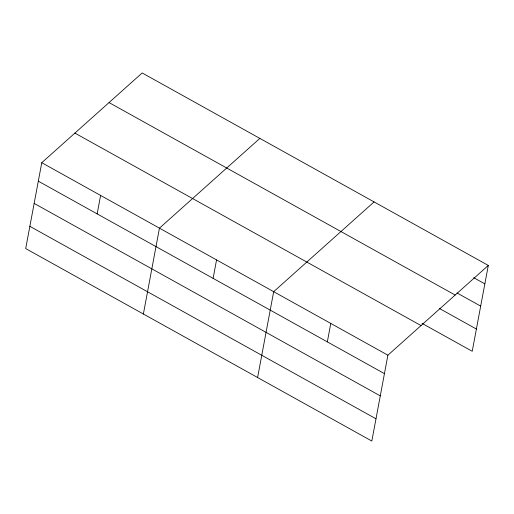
<?xml version="1.0" encoding="UTF-8"?>
<svg xmlns="http://www.w3.org/2000/svg" width="514" height="514" viewBox="0 0 514 514"><rect width="100%" height="100%" fill="white"/><g stroke="black" fill="none" stroke-linecap="round" stroke-linejoin="round"><path stroke-width="0.77" d="M41.769 162.713L25.7 248.57L371.828 441.044L387.89 355.193L488.3 265.43L142.172 72.956L41.769 162.713L387.89 355.193M97.159 213.882L100.609 195.436M143.38 314.009L159.449 228.158L259.859 138.394M213.111 278.363L216.561 259.917M257.604 377.527L273.673 291.676L374.076 201.912M327.328 341.881L330.785 323.434M488.3 265.43L472.231 351.287L422.084 323.396M473.702 277.682L484.85 283.876M457.004 292.954L480.686 306.119M109.039 102.575L455.166 295.055M439.483 308.516L476.394 329.037M74.903 133.094L421.03 325.574M38.312 181.159L384.44 373.639M34.155 203.403L380.276 395.883M29.863 226.321L375.991 418.801"/></g></svg>
